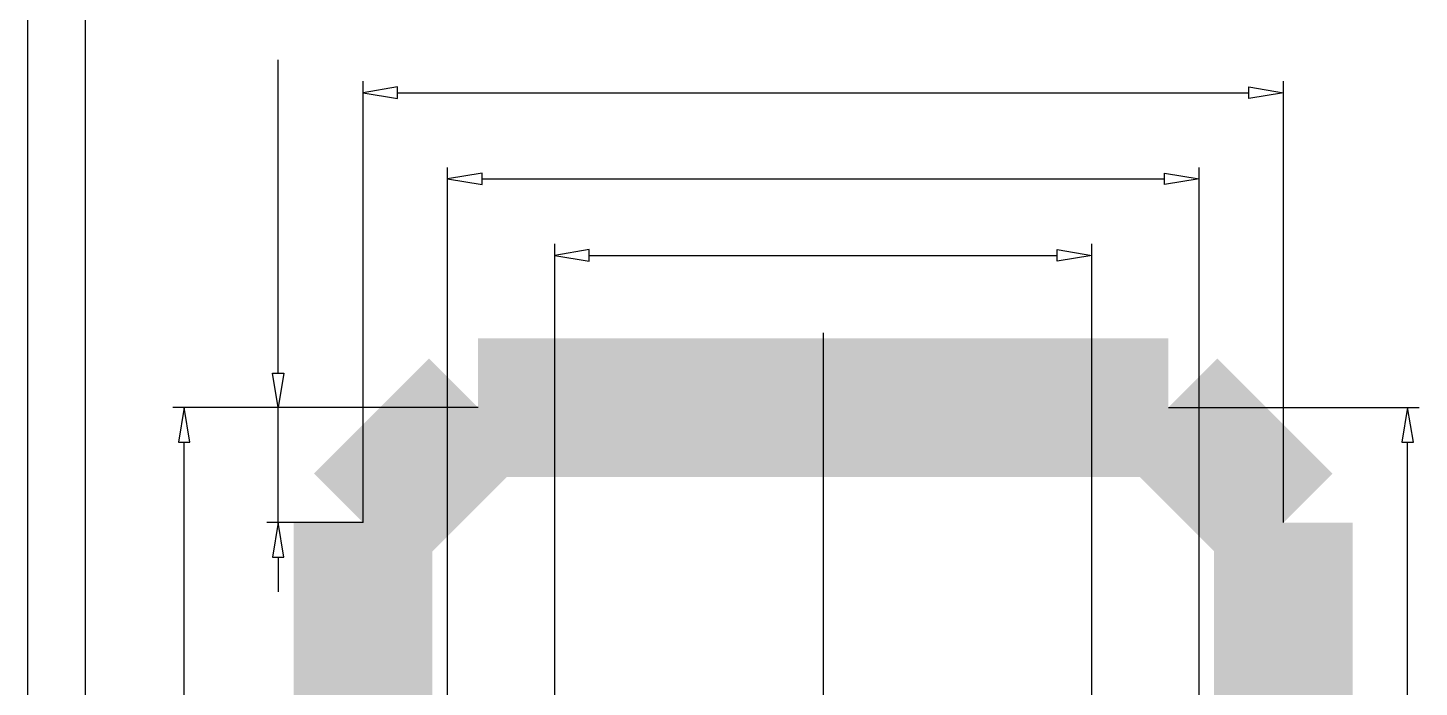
# Model space of a CAD drawing. Extents: x 0.2 to 49.5, y 17.6 to 52.5.
# Drawn here: x 0.15 to 14.35, y 26.61 to 33.34 of the extents above; entities that cross this region are included whole.
import ezdxf

# ---------------------------------------------------------------- set-up
doc = ezdxf.new("R2010")
doc.units = 0
doc.linetypes.add('1', pattern=[50.8, 31.75, -6.35, 6.35, -6.35])
doc.layers.get('0').update_dxf_attribs({"linetype": 'CONTINUOUS'})

msp = doc.modelspace()

# ---------------------------------------------------------------- linework, layer by layer
at = {"color": 7}
for points in [[(0.155, 17.646), (0.155, 52.514)], [(0.742, 18.233), (0.742, 51.927)]]:
    msp.add_lwpolyline(points, dxfattribs=at)
at = {"color": 5}
for points in [[(2.71, 29.818), (2.71, 33.016)], [(3.575, 28.292), (3.575, 32.797)], [(12.967, 28.292), (12.967, 32.797)], [(3.928, 32.621), (3.928, 32.738), (3.575, 32.679), (3.575, 32.679), (3.928, 32.621)], [(3.928, 32.679), (12.615, 32.679)], [(12.615, 32.621), (12.615, 32.738), (12.967, 32.679), (12.967, 32.679), (12.615, 32.621)], [(4.436, 25.621), (4.436, 31.917)], [(4.789, 31.741), (4.789, 31.858), (4.436, 31.799), (4.436, 31.799), (4.789, 31.741)], [(11.754, 31.741), (11.754, 31.858), (12.107, 31.799), (12.107, 31.799), (11.754, 31.741)], [(12.107, 25.621), (12.107, 31.917)], [(4.789, 31.799), (11.754, 31.799)], [(5.532, 25.122), (5.532, 31.136)], [(11.011, 25.122), (11.011, 31.136)], [(5.884, 30.96), (5.884, 31.078), (5.532, 31.019), (5.532, 31.019), (5.884, 30.96)], [(5.884, 31.019), (10.659, 31.019)], [(10.659, 30.96), (10.659, 31.078), (11.011, 31.019), (11.011, 31.019), (10.659, 30.96)], [(2.651, 29.818), (2.768, 29.818), (2.71, 29.466), (2.71, 29.466), (2.651, 29.818)], [(4.749, 29.466), (1.633, 29.466)], [(1.692, 29.113), (1.809, 29.113), (1.751, 29.466), (1.751, 29.466), (1.692, 29.113)], [(4.749, 29.466), (2.592, 29.466)], [(2.71, 28.292), (2.71, 29.466)], [(11.793, 29.466), (14.352, 29.466)], [(14.176, 29.113), (14.293, 29.113), (14.234, 29.466), (14.234, 29.466), (14.176, 29.113)], [(1.751, 23.165), (1.751, 29.113)], [(14.234, 26.1), (14.234, 29.113)], [(3.575, 28.292), (2.592, 28.292)], [(2.651, 27.939), (2.768, 27.939), (2.71, 28.292), (2.71, 28.292), (2.651, 27.939)], [(2.71, 27.939), (2.71, 27.587)]]:
    msp.add_lwpolyline(points, dxfattribs=at)
at = {"color": 5, "const_width": 0.0000000783}
for points in [[(2.469, 32.494), (2.481, 32.452), (2.516, 32.463), (2.545, 32.479), (2.568, 32.5), (2.585, 32.524), (2.595, 32.552), (2.598, 32.584), (2.596, 32.616), (2.588, 32.643), (2.575, 32.667), (2.557, 32.687), (2.535, 32.703), (2.508, 32.716), (2.478, 32.725), (2.446, 32.731), (2.413, 32.732), (2.378, 32.73), (2.346, 32.724), (2.318, 32.714), (2.292, 32.699), (2.272, 32.681), (2.255, 32.66), (2.243, 32.636), (2.236, 32.61), (2.234, 32.583), (2.237, 32.553), (2.246, 32.526), (2.261, 32.503), (2.281, 32.483), (2.307, 32.468), (2.337, 32.458), (2.347, 32.499), (2.324, 32.507), (2.305, 32.518), (2.291, 32.531), (2.282, 32.546), (2.276, 32.564), (2.274, 32.584), (2.276, 32.607), (2.283, 32.627), (2.293, 32.645), (2.308, 32.66), (2.325, 32.671), (2.346, 32.679), (2.368, 32.685), (2.39, 32.688), (2.413, 32.689), (2.442, 32.688), (2.468, 32.684), (2.492, 32.677), (2.512, 32.668), (2.529, 32.656), (2.542, 32.641), (2.551, 32.624), (2.557, 32.606), (2.558, 32.587), (2.556, 32.565), (2.548, 32.545), (2.536, 32.527), (2.518, 32.513), (2.496, 32.502), (2.469, 32.494)], [(8.042, 32.562), (8.003, 32.562), (8.003, 32.286), (7.993, 32.296), (7.981, 32.306), (7.967, 32.316), (7.952, 32.325), (7.938, 32.333), (7.926, 32.338), (7.926, 32.297), (7.946, 32.284), (7.965, 32.271), (7.983, 32.255), (7.997, 32.239), (8.009, 32.224), (8.017, 32.208), (8.042, 32.208), (8.042, 32.562)], [(8.347, 32.52), (8.347, 32.562), (8.137, 32.562), (8.137, 32.552), (8.139, 32.542), (8.142, 32.532), (8.148, 32.516), (8.157, 32.5), (8.167, 32.485), (8.181, 32.469), (8.198, 32.451), (8.218, 32.432), (8.249, 32.402), (8.272, 32.378), (8.288, 32.357), (8.298, 32.339), (8.304, 32.322), (8.306, 32.305), (8.304, 32.289), (8.299, 32.274), (8.29, 32.262), (8.277, 32.252), (8.263, 32.246), (8.246, 32.244), (8.229, 32.246), (8.214, 32.252), (8.201, 32.263), (8.192, 32.277), (8.186, 32.294), (8.184, 32.315), (8.144, 32.31), (8.15, 32.28), (8.16, 32.254), (8.175, 32.234), (8.195, 32.22), (8.219, 32.211), (8.247, 32.208), (8.276, 32.211), (8.3, 32.221), (8.32, 32.236), (8.334, 32.257), (8.343, 32.28), (8.346, 32.306), (8.345, 32.32), (8.343, 32.334), (8.338, 32.348), (8.332, 32.361), (8.323, 32.376), (8.313, 32.391), (8.298, 32.407), (8.278, 32.428), (8.253, 32.453), (8.232, 32.472), (8.217, 32.487), (8.208, 32.497), (8.201, 32.505), (8.196, 32.512), (8.191, 32.52), (8.347, 32.52)], [(8.388, 32.388), (8.39, 32.349), (8.393, 32.316), (8.4, 32.288), (8.409, 32.264), (8.42, 32.245), (8.434, 32.229), (8.451, 32.217), (8.47, 32.21), (8.492, 32.208), (8.508, 32.209), (8.523, 32.213), (8.536, 32.22), (8.548, 32.228), (8.559, 32.239), (8.568, 32.253), (8.576, 32.268), (8.583, 32.285), (8.588, 32.305), (8.592, 32.328), (8.594, 32.356), (8.595, 32.388), (8.594, 32.427), (8.59, 32.46), (8.584, 32.488), (8.575, 32.512), (8.563, 32.531), (8.549, 32.547), (8.533, 32.559), (8.514, 32.566), (8.492, 32.568), (8.463, 32.564), (8.439, 32.552), (8.42, 32.531), (8.402, 32.496), (8.392, 32.448), (8.388, 32.388)], [(8.428, 32.388), (8.43, 32.439), (8.436, 32.478), (8.447, 32.504), (8.46, 32.52), (8.475, 32.529), (8.492, 32.532), (8.509, 32.529), (8.524, 32.519), (8.537, 32.503), (8.547, 32.478), (8.553, 32.439), (8.555, 32.388), (8.553, 32.337), (8.547, 32.298), (8.537, 32.273), (8.524, 32.257), (8.508, 32.247), (8.491, 32.244), (8.475, 32.247), (8.46, 32.255), (8.448, 32.269), (8.437, 32.297), (8.431, 32.336), (8.428, 32.388)], [(2.592, 32.406), (2.24, 32.406), (2.24, 32.367), (2.366, 32.367), (2.347, 32.347), (2.335, 32.324), (2.331, 32.298), (2.333, 32.282), (2.336, 32.267), (2.343, 32.254), (2.351, 32.242), (2.361, 32.233), (2.373, 32.227), (2.388, 32.222), (2.408, 32.219), (2.431, 32.219), (2.592, 32.219), (2.592, 32.257), (2.431, 32.257), (2.411, 32.259), (2.395, 32.263), (2.383, 32.27), (2.375, 32.28), (2.37, 32.292), (2.369, 32.306), (2.37, 32.317), (2.373, 32.328), (2.379, 32.338), (2.386, 32.348), (2.395, 32.355), (2.406, 32.36), (2.418, 32.364), (2.434, 32.366), (2.453, 32.367), (2.592, 32.367), (2.592, 32.406)], [(7.643, 32.462), (7.643, 32.421), (7.853, 32.421), (7.853, 32.462), (7.643, 32.462)], [(8.641, 32.462), (8.641, 32.421), (8.85, 32.421), (8.85, 32.462), (8.641, 32.462)], [(7.853, 32.355), (7.643, 32.355), (7.643, 32.314), (7.853, 32.314), (7.853, 32.355)], [(8.85, 32.355), (8.641, 32.355), (8.641, 32.314), (8.85, 32.314), (8.85, 32.355)], [(2.592, 32.15), (2.371, 32.15), (2.371, 32.184), (2.337, 32.184), (2.337, 32.15), (2.31, 32.15), (2.294, 32.15), (2.282, 32.148), (2.272, 32.146), (2.261, 32.141), (2.252, 32.135), (2.244, 32.126), (2.239, 32.115), (2.235, 32.102), (2.234, 32.086), (2.235, 32.075), (2.236, 32.063), (2.238, 32.05), (2.276, 32.056), (2.275, 32.064), (2.274, 32.072), (2.274, 32.079), (2.275, 32.09), (2.277, 32.098), (2.282, 32.104), (2.289, 32.108), (2.3, 32.11), (2.314, 32.111), (2.337, 32.111), (2.337, 32.067), (2.371, 32.067), (2.371, 32.111), (2.592, 32.111), (2.592, 32.15)], [(2.592, 32.037), (2.24, 32.037), (2.24, 31.998), (2.592, 31.998), (2.592, 32.037)], [(2.592, 31.927), (2.543, 31.927), (2.543, 31.883), (2.592, 31.883), (2.592, 31.927)], [(2.592, 31.679), (2.592, 31.718), (2.317, 31.718), (2.327, 31.728), (2.337, 31.741), (2.346, 31.755), (2.356, 31.77), (2.363, 31.783), (2.369, 31.796), (2.327, 31.796), (2.315, 31.775), (2.301, 31.756), (2.286, 31.739), (2.27, 31.724), (2.254, 31.713), (2.239, 31.704), (2.239, 31.679), (2.592, 31.679)], [(8.025, 31.6), (8.062, 31.597), (8.066, 31.614), (8.072, 31.628), (8.08, 31.639), (8.09, 31.646), (8.102, 31.651), (8.115, 31.652), (8.126, 31.651), (8.137, 31.648), (8.146, 31.643), (8.155, 31.636), (8.162, 31.628), (8.168, 31.619), (8.174, 31.607), (8.179, 31.594), (8.183, 31.578), (8.186, 31.56), (8.188, 31.543), (8.189, 31.525), (8.189, 31.522), (8.189, 31.52), (8.188, 31.516), (8.18, 31.529), (8.169, 31.54), (8.157, 31.55), (8.143, 31.557), (8.128, 31.561), (8.113, 31.562), (8.088, 31.559), (8.066, 31.548), (8.046, 31.531), (8.031, 31.507), (8.022, 31.479), (8.019, 31.447), (8.022, 31.414), (8.032, 31.385), (8.047, 31.361), (8.068, 31.343), (8.092, 31.332), (8.119, 31.328), (8.139, 31.33), (8.157, 31.336), (8.175, 31.347), (8.191, 31.361), (8.204, 31.378), (8.214, 31.399), (8.221, 31.426), (8.226, 31.459), (8.227, 31.498), (8.226, 31.54), (8.221, 31.576), (8.214, 31.606), (8.204, 31.631), (8.191, 31.651), (8.175, 31.667), (8.157, 31.679), (8.136, 31.685), (8.114, 31.688), (8.091, 31.685), (8.07, 31.678), (8.053, 31.665), (8.039, 31.648), (8.03, 31.626), (8.025, 31.6)], [(8.325, 31.491), (8.31, 31.483), (8.298, 31.474), (8.289, 31.463), (8.283, 31.45), (8.279, 31.435), (8.277, 31.419), (8.28, 31.395), (8.289, 31.373), (8.302, 31.354), (8.321, 31.34), (8.343, 31.331), (8.369, 31.328), (8.394, 31.331), (8.417, 31.34), (8.435, 31.355), (8.449, 31.374), (8.458, 31.396), (8.461, 31.42), (8.459, 31.436), (8.455, 31.45), (8.449, 31.463), (8.44, 31.474), (8.428, 31.483), (8.414, 31.491), (8.432, 31.499), (8.447, 31.511), (8.458, 31.525), (8.467, 31.542), (8.472, 31.56), (8.474, 31.581), (8.47, 31.61), (8.461, 31.635), (8.445, 31.657), (8.424, 31.674), (8.398, 31.684), (8.369, 31.688), (8.34, 31.684), (8.315, 31.674), (8.293, 31.657), (8.278, 31.635), (8.268, 31.609), (8.265, 31.58), (8.266, 31.558), (8.272, 31.539), (8.28, 31.522), (8.292, 31.509), (8.307, 31.498), (8.325, 31.491)], [(2.5, 31.579), (2.496, 31.539), (2.516, 31.534), (2.533, 31.527), (2.546, 31.517), (2.555, 31.506), (2.561, 31.492), (2.563, 31.478), (2.56, 31.46), (2.552, 31.444), (2.539, 31.43), (2.522, 31.419), (2.501, 31.413), (2.477, 31.411), (2.454, 31.413), (2.434, 31.419), (2.418, 31.429), (2.406, 31.443), (2.399, 31.459), (2.397, 31.478), (2.398, 31.49), (2.401, 31.502), (2.406, 31.512), (2.413, 31.522), (2.422, 31.529), (2.431, 31.536), (2.426, 31.572), (2.245, 31.542), (2.245, 31.384), (2.286, 31.384), (2.286, 31.511), (2.381, 31.528), (2.369, 31.508), (2.361, 31.488), (2.359, 31.468), (2.362, 31.442), (2.373, 31.418), (2.391, 31.398), (2.414, 31.382), (2.441, 31.372), (2.473, 31.369), (2.503, 31.372), (2.531, 31.38), (2.555, 31.394), (2.579, 31.417), (2.593, 31.445), (2.598, 31.478), (2.595, 31.505), (2.586, 31.528), (2.571, 31.548), (2.551, 31.564), (2.528, 31.574), (2.5, 31.579)], [(7.767, 31.582), (7.767, 31.541), (7.976, 31.541), (7.976, 31.582), (7.767, 31.582)], [(8.184, 31.445), (8.182, 31.422), (8.176, 31.402), (8.166, 31.386), (8.154, 31.374), (8.139, 31.366), (8.123, 31.364), (8.107, 31.367), (8.092, 31.374), (8.078, 31.388), (8.067, 31.405), (8.061, 31.425), (8.059, 31.449), (8.061, 31.47), (8.067, 31.488), (8.077, 31.503), (8.09, 31.515), (8.105, 31.522), (8.122, 31.524), (8.139, 31.522), (8.154, 31.515), (8.167, 31.503), (8.176, 31.487), (8.182, 31.468), (8.184, 31.445)], [(8.305, 31.58), (8.306, 31.592), (8.308, 31.604), (8.313, 31.616), (8.319, 31.627), (8.327, 31.636), (8.336, 31.643), (8.347, 31.648), (8.358, 31.651), (8.37, 31.652), (8.387, 31.65), (8.402, 31.643), (8.416, 31.632), (8.426, 31.618), (8.432, 31.601), (8.434, 31.582), (8.432, 31.562), (8.425, 31.545), (8.415, 31.53), (8.402, 31.519), (8.386, 31.512), (8.368, 31.51), (8.351, 31.512), (8.336, 31.519), (8.323, 31.53), (8.313, 31.544), (8.307, 31.561), (8.305, 31.58)], [(8.518, 31.582), (8.518, 31.541), (8.727, 31.541), (8.727, 31.582), (8.518, 31.582)], [(7.976, 31.475), (7.767, 31.475), (7.767, 31.434), (7.976, 31.434), (7.976, 31.475)], [(8.317, 31.418), (8.319, 31.433), (8.324, 31.447), (8.332, 31.458), (8.342, 31.467), (8.355, 31.472), (8.369, 31.474), (8.383, 31.472), (8.396, 31.467), (8.406, 31.458), (8.414, 31.447), (8.419, 31.434), (8.421, 31.42), (8.419, 31.405), (8.414, 31.392), (8.406, 31.38), (8.395, 31.371), (8.383, 31.366), (8.369, 31.364), (8.355, 31.365), (8.343, 31.371), (8.332, 31.38), (8.324, 31.391), (8.319, 31.403), (8.317, 31.418)], [(8.727, 31.475), (8.518, 31.475), (8.518, 31.434), (8.727, 31.434), (8.727, 31.475)], [(2.592, 31.348), (2.46, 31.264), (2.337, 31.342), (2.337, 31.293), (2.397, 31.258), (2.408, 31.252), (2.417, 31.247), (2.426, 31.242), (2.415, 31.236), (2.406, 31.23), (2.397, 31.225), (2.337, 31.186), (2.337, 31.139), (2.457, 31.219), (2.592, 31.133), (2.592, 31.181), (2.513, 31.228), (2.492, 31.241), (2.592, 31.301), (2.592, 31.348)], [(2.592, 30.987), (2.508, 30.987), (2.508, 31.124), (2.468, 31.124), (2.24, 30.98), (2.24, 30.948), (2.468, 30.948), (2.468, 30.905), (2.508, 30.905), (2.508, 30.948), (2.592, 30.948), (2.592, 30.987)], [(2.309, 30.987), (2.468, 31.086), (2.468, 30.987), (2.309, 30.987)], [(2.5, 30.865), (2.496, 30.825), (2.516, 30.82), (2.533, 30.813), (2.546, 30.803), (2.555, 30.792), (2.561, 30.778), (2.563, 30.764), (2.56, 30.746), (2.552, 30.73), (2.539, 30.716), (2.522, 30.705), (2.501, 30.699), (2.477, 30.697), (2.454, 30.699), (2.434, 30.705), (2.418, 30.715), (2.406, 30.729), (2.399, 30.745), (2.397, 30.764), (2.398, 30.776), (2.401, 30.788), (2.406, 30.798), (2.413, 30.808), (2.422, 30.815), (2.431, 30.822), (2.426, 30.858), (2.245, 30.828), (2.245, 30.67), (2.286, 30.67), (2.286, 30.797), (2.381, 30.814), (2.369, 30.794), (2.361, 30.774), (2.359, 30.754), (2.362, 30.728), (2.373, 30.704), (2.391, 30.684), (2.414, 30.668), (2.441, 30.658), (2.473, 30.655), (2.503, 30.658), (2.531, 30.666), (2.555, 30.68), (2.579, 30.703), (2.593, 30.731), (2.598, 30.764), (2.595, 30.791), (2.586, 30.814), (2.571, 30.834), (2.551, 30.85), (2.528, 30.86), (2.5, 30.865)], [(8.021, 30.595), (8.021, 30.554), (8.227, 30.554), (8.227, 30.587), (8.207, 30.614), (8.187, 30.646), (8.167, 30.683), (8.148, 30.722), (8.133, 30.763), (8.121, 30.805), (8.114, 30.835), (8.109, 30.867), (8.106, 30.901), (8.066, 30.901), (8.068, 30.872), (8.073, 30.838), (8.081, 30.801), (8.091, 30.762), (8.105, 30.724), (8.121, 30.687), (8.139, 30.653), (8.157, 30.622), (8.177, 30.595), (8.021, 30.595)], [(8.265, 30.728), (8.266, 30.689), (8.27, 30.655), (8.277, 30.627), (8.286, 30.604), (8.297, 30.584), (8.311, 30.568), (8.328, 30.557), (8.347, 30.55), (8.369, 30.548), (8.385, 30.549), (8.4, 30.553), (8.413, 30.559), (8.425, 30.568), (8.436, 30.579), (8.445, 30.592), (8.453, 30.607), (8.459, 30.625), (8.465, 30.644), (8.469, 30.667), (8.471, 30.695), (8.472, 30.728), (8.471, 30.766), (8.467, 30.8), (8.46, 30.828), (8.452, 30.851), (8.44, 30.871), (8.426, 30.887), (8.41, 30.898), (8.39, 30.905), (8.369, 30.907), (8.34, 30.903), (8.316, 30.891), (8.297, 30.871), (8.279, 30.835), (8.269, 30.788), (8.265, 30.728)], [(8.305, 30.728), (8.307, 30.779), (8.313, 30.818), (8.323, 30.843), (8.337, 30.859), (8.352, 30.869), (8.369, 30.872), (8.385, 30.869), (8.4, 30.859), (8.414, 30.843), (8.424, 30.817), (8.43, 30.779), (8.432, 30.728), (8.43, 30.676), (8.424, 30.638), (8.414, 30.612), (8.4, 30.596), (8.385, 30.587), (8.368, 30.584), (8.351, 30.586), (8.337, 30.595), (8.325, 30.609), (8.314, 30.636), (8.307, 30.676), (8.305, 30.728)], [(7.767, 30.801), (7.767, 30.761), (7.976, 30.761), (7.976, 30.801), (7.767, 30.801)], [(7.976, 30.694), (7.767, 30.694), (7.767, 30.654), (7.976, 30.654), (7.976, 30.694)], [(8.518, 30.801), (8.518, 30.761), (8.727, 30.761), (8.727, 30.801), (8.518, 30.801)], [(8.727, 30.694), (8.518, 30.694), (8.518, 30.654), (8.727, 30.654), (8.727, 30.694)], [(2.234, 30.557), (2.237, 30.537), (2.245, 30.52), (2.258, 30.506), (2.276, 30.495), (2.298, 30.488), (2.324, 30.486), (2.35, 30.488), (2.372, 30.495), (2.39, 30.506), (2.404, 30.52), (2.412, 30.537), (2.414, 30.557), (2.412, 30.576), (2.404, 30.593), (2.391, 30.608), (2.373, 30.619), (2.351, 30.626), (2.325, 30.628), (2.299, 30.626), (2.276, 30.619), (2.258, 30.608), (2.245, 30.594), (2.237, 30.576), (2.234, 30.557)], [(2.266, 30.557), (2.268, 30.568), (2.272, 30.577), (2.28, 30.585), (2.291, 30.591), (2.306, 30.595), (2.324, 30.596), (2.343, 30.595), (2.358, 30.591), (2.369, 30.585), (2.377, 30.577), (2.381, 30.568), (2.383, 30.557), (2.381, 30.546), (2.377, 30.537), (2.369, 30.529), (2.357, 30.523), (2.342, 30.519), (2.323, 30.518), (2.305, 30.519), (2.291, 30.523), (2.28, 30.529), (2.272, 30.537), (2.268, 30.546), (2.266, 30.557)], [(14.117, 27.9), (14.033, 27.9), (14.033, 28.038), (13.993, 28.038), (13.765, 27.893), (13.765, 27.861), (13.993, 27.861), (13.993, 27.818), (14.033, 27.818), (14.033, 27.861), (14.117, 27.861), (14.117, 27.9)], [(13.834, 27.9), (13.993, 27.999), (13.993, 27.9), (13.834, 27.9)], [(13.811, 27.776), (13.769, 27.776), (13.769, 27.571), (13.803, 27.571), (13.829, 27.591), (13.861, 27.611), (13.898, 27.631), (13.938, 27.649), (13.979, 27.665), (14.02, 27.677), (14.051, 27.684), (14.083, 27.689), (14.117, 27.692), (14.117, 27.732), (14.087, 27.73), (14.054, 27.725), (14.017, 27.717), (13.978, 27.706), (13.94, 27.693), (13.903, 27.677), (13.869, 27.659), (13.838, 27.64), (13.811, 27.621), (13.811, 27.776)], [(14.025, 27.409), (14.021, 27.369), (14.041, 27.364), (14.058, 27.357), (14.071, 27.347), (14.08, 27.336), (14.086, 27.322), (14.087, 27.308), (14.085, 27.29), (14.077, 27.274), (14.064, 27.26), (14.046, 27.249), (14.026, 27.243), (14.001, 27.241), (13.978, 27.243), (13.959, 27.249), (13.943, 27.259), (13.931, 27.273), (13.924, 27.289), (13.922, 27.308), (13.923, 27.32), (13.926, 27.332), (13.931, 27.342), (13.938, 27.352), (13.946, 27.359), (13.956, 27.366), (13.95, 27.402), (13.77, 27.372), (13.77, 27.214), (13.811, 27.214), (13.811, 27.341), (13.906, 27.358), (13.893, 27.338), (13.886, 27.318), (13.883, 27.298), (13.887, 27.272), (13.898, 27.248), (13.915, 27.228), (13.939, 27.212), (13.966, 27.202), (13.998, 27.199), (14.028, 27.202), (14.056, 27.21), (14.08, 27.224), (14.104, 27.247), (14.118, 27.275), (14.123, 27.308), (14.12, 27.335), (14.111, 27.358), (14.096, 27.378), (14.076, 27.394), (14.052, 27.404), (14.025, 27.409)], [(14.117, 27.511), (14.068, 27.511), (14.068, 27.466), (14.117, 27.466), (14.117, 27.511)]]:
    msp.add_lwpolyline(points, dxfattribs=at)
at = {"color": 7, "const_width": 1.415}
for points in [[(4.749, 29.466), (3.575, 28.292)], [(11.793, 29.466), (4.749, 29.466)], [(11.793, 29.466), (12.967, 28.292)], [(3.575, 28.292), (3.575, 23.204)], [(12.967, 28.292), (12.967, 23.204)]]:
    msp.add_lwpolyline(points, dxfattribs=at)
at = {"color": 1, "linetype": '1'}
msp.add_lwpolyline([(8.271, 30.228), (8.271, 21.682)], dxfattribs=at)

doc.saveas('drawing.dxf')
